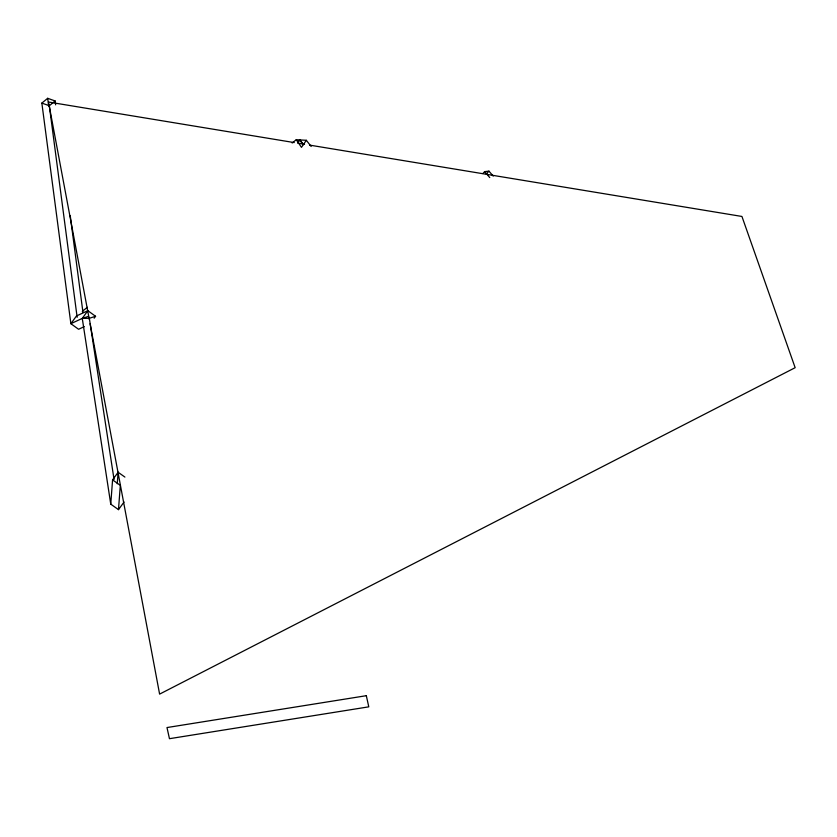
<?xml version="1.0" encoding="UTF-8"?>
<svg xmlns="http://www.w3.org/2000/svg" width="837" height="837" viewBox="0 0 837 837"><rect width="100%" height="100%" fill="white"/><g stroke="black" fill="none" stroke-linecap="round" stroke-linejoin="round"><path stroke-width="1.26" d="M124.043 502.033L118.488 509.639L110.756 504.156L112.576 479.873L118.132 472.267L124.901 477.069M117.264 483.765L118.132 472.267M118.488 509.639L120.319 485.355L112.576 479.873M297.763 142.949L299.834 139.925L306.332 140.292L311.155 146.465M306.332 140.292L301.477 147.354L296.256 139.727L292.176 143.001M55.65 104.834L55.137 100.963L47.678 98.306L41.85 103.087L70.873 323.689L82.267 318.395L87.843 310.684L95.554 316.271L94.162 318.196M482.865 173.531L484.644 171.627L488.954 171.146L493.213 176.105M486.297 174.002L488.954 171.146M77.15 317.317L49.32 105.734L55.137 100.963M82.288 311.364L87.383 307.273M297.805 141.558L299.834 139.925L303.057 144.037M87.843 310.684L76.46 315.978L70.873 323.689L78.584 329.276L84.286 326.629M110.756 504.146L82.267 318.395L88.481 316.365L88.879 318.949M82.267 318.395L89.339 318.29L95.554 316.271M296.256 139.727L299.834 139.925L303.109 144.686M294.226 142.583L48.494 102.02L88.91 317.328M298.087 143.211L304.522 144.278M309.669 145.125L741.938 216.459L795.15 367.684L159.605 694.114L90.114 323.741M41.85 103.087L49.32 105.734M484.644 171.627L489.75 177.58M89.339 318.29L114.062 479.549M70.245 215.779L82.978 312.536M47.678 98.306L48.692 106.048M366.324 695.693L166.992 727.552L169.461 738.694L368.782 706.836L366.324 695.693"/></g></svg>
